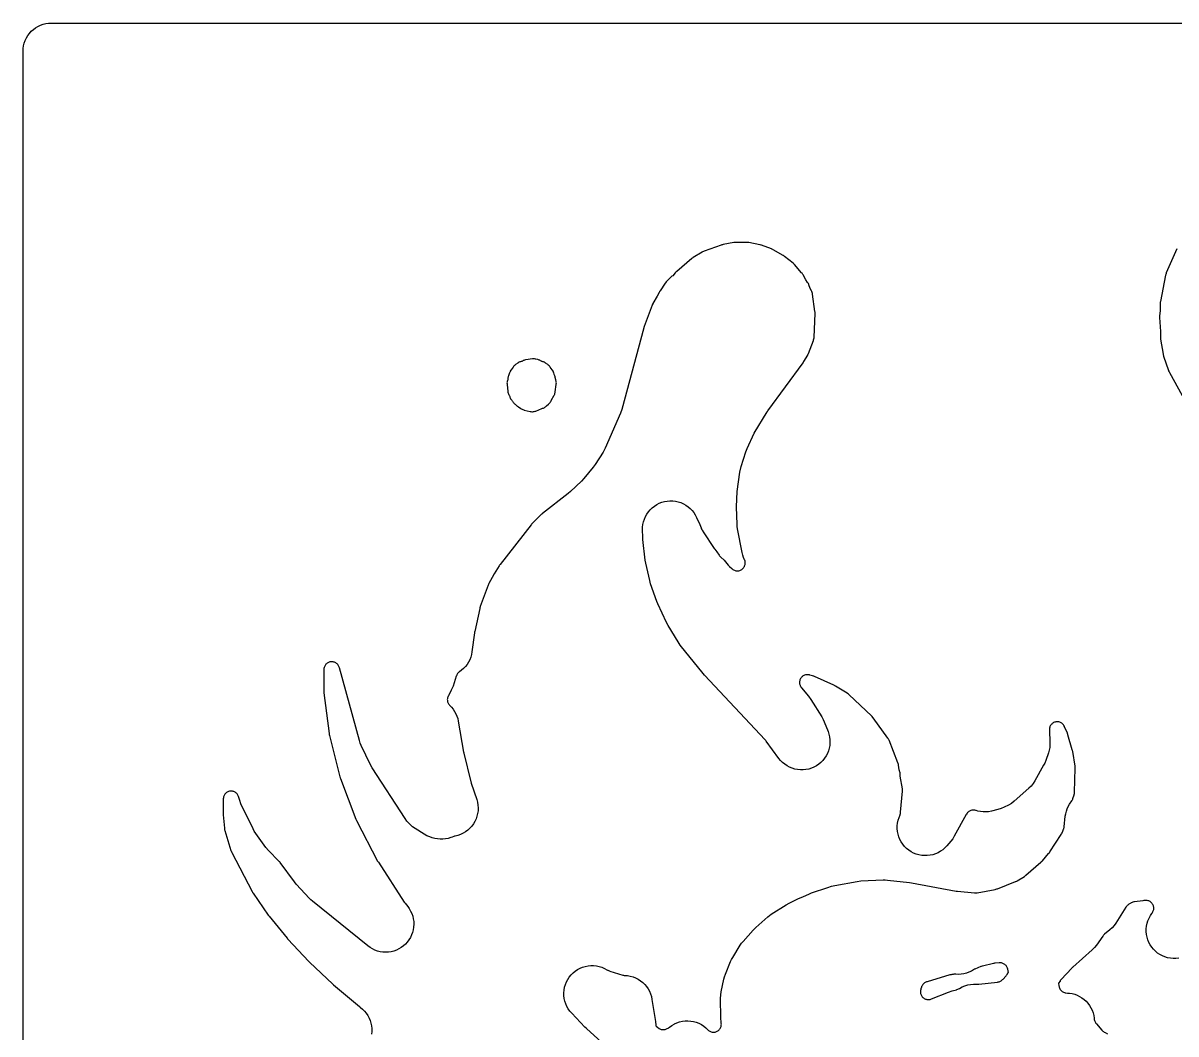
# Model space of a CAD drawing. Header units: millimetres. Extents: x 0 to 300, y 0 to 300.
# Drawn here: x -0.2 to 149.8, y 168.6 to 300.2 of the extents above; entities that cross this region are included whole.
import ezdxf

# ---------------------------------------------------------------- set-up
doc = ezdxf.new("R2010")
doc.units = ezdxf.units.MM
doc.layers.add('CUT', color=7, linetype='CONTINUOUS')

msp = doc.modelspace()

# ---------------------------------------------------------------- linework, layer by layer
at = {"layer": 'CUT'}
for points in [[(-0.175, 3.5), (-0.175, 296.4986), (-0.1573, 296.8588), (-0.1044, 297.2156), (-0.0168, 297.5654), (0.1047, 297.905), (0.2589, 298.231), (0.4443, 298.5404), (0.6592, 298.83), (0.9014, 299.0972), (1.1686, 299.3394), (1.4583, 299.5543), (1.7676, 299.7397), (2.0936, 299.8939), (2.4332, 300.0154), (2.783, 300.103), (3.1398, 300.1559), (3.5, 300.1736), (296.1703, 300.175)], [(76.0601, 166.6518), (73.1199, 169.2922), (72.918, 169.488), (71.2111, 171.2749), (70.9721, 171.5514), (70.7617, 171.8503), (70.5821, 172.1686), (70.435, 172.5032), (70.3218, 172.8507), (70.2438, 173.2078), (70.2015, 173.5708), (70.1956, 173.9363), (70.226, 174.3005), (70.2924, 174.6599), (70.3942, 175.011), (70.5303, 175.3502), (70.6995, 175.6742), (70.9, 175.9797), (71.1299, 176.2639), (71.3868, 176.5238), (71.6683, 176.7569), (71.9716, 176.9609), (72.2936, 177.1338), (72.6313, 177.2738), (72.9811, 177.3796), (73.3397, 177.4501), (73.7036, 177.4846), (74.0691, 177.4829), (74.4326, 177.4448), (74.7905, 177.3708), (75.1393, 177.2616), (75.4756, 177.1183), (75.7959, 176.9424), (75.8537, 176.9068), (75.9075, 176.8752), (76.0079, 176.8249), (76.1123, 176.7836), (76.1716, 176.7645), (77.8865, 176.2539), (77.947, 176.2374), (78.0576, 176.2148), (78.1471, 176.2046), (78.1751, 176.2014), (78.1997, 176.1997), (78.1997, 176.1992), (78.4818, 176.178), (78.8416, 176.1146), (79.1934, 176.0158), (79.5337, 175.8825), (79.859, 175.7161), (80.1662, 175.5183), (80.4523, 175.2908), (80.7143, 175.0361), (80.9497, 174.7567), (81.1563, 174.4552), (81.3318, 174.1347), (81.4747, 173.7984), (81.5835, 173.4495), (81.657, 173.0916), (82.1052, 170.1853), (82.1251, 170.0566), (82.1327, 170.0139), (82.1437, 169.9434), (82.1734, 169.7136), (82.1738, 169.7061), (82.1744, 169.7057), (82.1861, 169.6153), (82.1869, 169.5874), (82.3956, 169.4512), (82.5955, 169.3064), (82.6787, 169.2583), (82.7712, 169.2165), (82.8674, 169.1842), (82.9663, 169.1615), (83.067, 169.1487), (83.1685, 169.146), (83.2697, 169.1533), (83.3697, 169.1707), (83.4675, 169.1979), (83.5621, 169.2347), (83.6526, 169.2807), (83.7598, 169.3493), (83.8164, 169.3918), (83.9387, 169.4884), (84.2308, 169.6969), (84.5419, 169.876), (84.5714, 169.8911), (84.9053, 170.0416), (85.2526, 170.1582), (85.6097, 170.2395), (85.9731, 170.285), (86.3393, 170.294), (86.7045, 170.2666), (87.0652, 170.2029), (87.4178, 170.1036), (87.7587, 169.9698), (88.0847, 169.8026), (88.3923, 169.6039), (88.6787, 169.3755), (88.9409, 169.1197), (88.9502, 169.1096), (89.0251, 169.0433), (89.1061, 168.9846), (89.1924, 168.9341), (89.2832, 168.8923), (89.3777, 168.8596), (89.475, 168.8363), (89.574, 168.8225), (89.6739, 168.8186), (89.7737, 168.8244), (89.8725, 168.8399), (89.9693, 168.865), (90.0632, 168.8995), (90.1533, 168.9429), (90.2386, 168.995), (90.3185, 169.0551), (90.3922, 169.1228), (90.4588, 169.1973), (90.5179, 169.278), (90.5688, 169.3641), (90.611, 169.4547), (90.6442, 169.5491), (90.668, 169.6462), (90.6821, 169.7452), (90.6866, 169.8451), (90.6813, 169.9449), (90.6537, 170.1255), (90.6119, 170.6461), (90.5883, 173.2652), (90.6057, 173.6554), (90.6062, 173.66), (90.6066, 173.6635), (90.6068, 173.6649), (90.6069, 173.6659), (90.6658, 174.0498), (91.0114, 175.7044), (91.0956, 176.0316), (91.2094, 176.3496), (91.8885, 178.0025), (92.0149, 178.2775), (92.1635, 178.5411), (93.1513, 180.1358), (93.3197, 180.3844), (93.5078, 180.6184), (94.8066, 182.1052), (95.1522, 182.4514), (96.7227, 183.8276), (96.9418, 184.0052), (97.1738, 184.1655), (99.1243, 185.4048), (99.4975, 185.6126), (100.6519, 186.1699), (101.3935, 186.497), (102.0536, 186.7881), (102.2391, 186.8699), (102.4018, 186.9417), (104.5459, 187.6584), (105.0144, 187.8096), (105.4627, 187.9241), (108.3649, 188.4441), (108.8486, 188.498), (111.7291, 188.627), (112.0129, 188.6288), (112.2959, 188.6086), (115.1658, 188.2925), (115.4285, 188.254), (121.2393, 187.1848), (121.3115, 187.1731), (121.336, 187.1697), (121.4086, 187.1612), (123.6153, 186.9533), (123.6813, 186.9486), (123.8004, 186.9485), (123.9189, 186.9594), (123.9842, 186.9701), (126.3334, 187.409), (126.4, 187.4231), (126.5419, 187.4639), (126.6058, 187.4875), (128.9517, 188.4141), (129.0063, 188.437), (129.1214, 188.494), (129.1728, 188.5235), (130.1105, 189.0891), (130.1621, 189.1218), (130.2692, 189.1996), (130.3162, 189.2386), (132.2717, 190.9345), (132.3572, 191.0142), (132.3851, 191.042), (132.4649, 191.1275), (133.2726, 192.0566), (133.3459, 192.147), (133.3695, 192.1784), (133.4362, 192.2737), (134.9124, 194.5488), (134.9534, 194.6159), (135.0298, 194.7682), (135.0591, 194.8413), (135.2007, 195.224), (135.2277, 195.3043), (135.2705, 195.4827), (135.2828, 195.5666), (135.4422, 196.9323), (135.4955, 197.2602), (135.5783, 197.5819), (135.6898, 197.8949), (135.8291, 198.1965), (135.995, 198.4843), (136.2748, 198.9224), (136.3057, 198.9732), (136.3557, 199.068), (136.3975, 199.1667), (136.4173, 199.2228), (136.5723, 199.6945), (136.592, 199.7596), (136.6189, 199.879), (136.6344, 200.0004), (136.6381, 200.0683), (136.7342, 203.1675), (136.7347, 203.2362), (136.7249, 203.3848), (136.7155, 203.4528), (136.4056, 205.3475), (136.3859, 205.4479), (136.3783, 205.4816), (136.3525, 205.5807), (135.7879, 207.5055), (135.7565, 207.6015), (135.7449, 207.6336), (135.7078, 207.7276), (135.3472, 208.5641), (135.3177, 208.6284), (135.2559, 208.7397), (135.1982, 208.8231), (135.1325, 208.9004), (135.0594, 208.9707), (134.9797, 209.0335), (134.8941, 209.0881), (134.8036, 209.1339), (134.709, 209.1706), (134.6112, 209.1976), (134.5112, 209.2148), (134.41, 209.2221), (134.3086, 209.2192), (134.2079, 209.2063), (134.1091, 209.1835), (134.013, 209.1511), (133.9205, 209.1092), (133.8327, 209.0584), (133.7504, 208.9991), (133.6743, 208.9319), (133.6053, 208.8576), (133.544, 208.7767), (133.491, 208.6902), (133.4468, 208.5989), (133.412, 208.5036), (133.3867, 208.4053), (133.3713, 208.305), (133.3646, 208.1779), (133.3661, 208.1072), (133.438, 206.5583), (133.4378, 206.2131), (133.4052, 205.8694), (133.3406, 205.5303), (133.2443, 205.1988), (132.8902, 204.163), (132.7693, 203.8555), (132.6213, 203.56), (131.4885, 201.5316), (131.2643, 201.179), (131.0016, 200.854), (130.7036, 200.561), (128.7792, 198.8727), (128.4241, 198.5977), (128.0382, 198.3681), (127.5056, 198.0938), (127.1013, 197.9155), (126.6785, 197.7869), (125.8199, 197.5815), (125.4668, 197.515), (125.1089, 197.4833), (124.7496, 197.4868), (124.3924, 197.5253), (124.0407, 197.5985), (123.8395, 197.6614), (123.8387, 197.659), (123.8116, 197.6674), (123.6798, 197.7011), (123.5773, 197.7165), (123.4739, 197.7214), (123.3704, 197.7159), (123.268, 197.6998), (123.1678, 197.6735), (123.0708, 197.6372), (122.978, 197.5913), (122.8902, 197.5362), (122.8085, 197.4724), (122.7337, 197.4008), (122.6666, 197.3219), (122.5927, 197.2149), (122.5564, 197.1526), (120.9946, 194.3116), (120.7925, 193.9856), (120.5576, 193.6824), (120.0309, 193.0715), (119.7788, 192.8069), (119.5016, 192.5686), (119.2021, 192.359), (118.8833, 192.1803), (118.5483, 192.0341), (118.2005, 191.9218), (117.8432, 191.8447), (117.48, 191.8035), (117.1145, 191.7985), (116.7504, 191.8299), (116.3911, 191.8973), (116.0403, 192), (115.7015, 192.1371), (115.378, 192.3072), (115.0729, 192.5085), (114.7894, 192.7392), (114.5302, 192.9969), (114.2978, 193.2791), (114.0947, 193.5829), (113.9227, 193.9054), (113.7836, 194.2435), (113.6788, 194.5936), (113.6093, 194.9525), (113.5757, 195.3164), (113.5785, 195.6819), (113.6176, 196.0453), (113.6926, 196.4031), (113.8028, 196.7516), (113.9338, 197.1041), (113.9548, 197.1646), (113.9851, 197.2759), (114.0053, 197.3894), (114.0122, 197.4531), (114.2474, 200.1812), (114.2512, 200.2403), (114.2515, 200.347), (114.243, 200.4533), (114.2345, 200.5119), (113.9633, 202.1559), (113.9632, 202.3186), (113.9618, 202.381), (113.9518, 202.493), (113.9321, 202.6037), (113.9172, 202.6643), (113.8602, 202.8755), (113.84, 202.9435), (113.8283, 202.9743), (113.7284, 203.5796), (113.7145, 203.6519), (113.6725, 203.8056), (113.6477, 203.8749), (112.5067, 206.8139), (112.4838, 206.8693), (112.4363, 206.9664), (112.3809, 207.0592), (112.3469, 207.1086), (110.4525, 209.7446), (110.4104, 209.8002), (110.3107, 209.9136), (110.2609, 209.9625), (107.2698, 212.7585), (107.2168, 212.8056), (107.0948, 212.8987), (107.0355, 212.9374), (105.5449, 213.8566), (105.4525, 213.9095), (105.4208, 213.9263), (105.3253, 213.9732), (102.8173, 215.1067), (102.708, 215.1515), (102.6706, 215.1653), (102.5584, 215.2023), (102.2083, 215.3038), (102.1408, 215.3216), (102.0173, 215.3446), (101.9175, 215.3532), (101.8173, 215.3521), (101.7178, 215.3411), (101.6198, 215.3204), (101.5243, 215.2902), (101.4322, 215.2509), (101.3444, 215.2027), (101.2617, 215.1461), (101.185, 215.0817), (101.115, 215.0102), (101.0522, 214.9321), (100.9975, 214.8482), (100.9512, 214.7594), (100.9138, 214.6665), (100.8857, 214.5704), (100.8671, 214.472), (100.8583, 214.3722), (100.8592, 214.272), (100.87, 214.1725), (100.8904, 214.0744), (100.9204, 213.9788), (100.9596, 213.8867), (101.0076, 213.7988), (101.0783, 213.6949), (101.1217, 213.6403), (102.0391, 212.5419), (102.3342, 212.1349), (103.7666, 209.8449), (103.9398, 209.5359), (104.0824, 209.2116), (104.5686, 207.9434), (104.682, 207.5972), (104.7606, 207.2414), (104.8035, 206.8796), (104.8105, 206.5154), (104.7813, 206.1522), (104.7163, 205.7937), (104.6161, 205.4434), (104.4817, 205.1048), (104.3145, 204.7811), (104.116, 204.4756), (103.8883, 204.1912), (103.6335, 203.9308), (103.3542, 203.6968), (103.0531, 203.4917), (102.7332, 203.3174), (102.3976, 203.1757), (102.0496, 203.0678), (101.6926, 202.995), (101.3301, 202.9578), (100.9658, 202.9568), (100.6032, 202.9918), (100.2458, 203.0625), (99.8971, 203.1683), (99.5607, 203.3081), (99.2397, 203.4805), (98.9374, 203.6838), (98.6568, 203.9161), (98.4004, 204.175), (98.171, 204.4581), (96.5276, 206.7047), (96.4656, 206.7843), (96.4439, 206.8105), (96.3771, 206.8862), (88.4978, 215.2934), (88.3159, 215.5028), (85.3367, 219.2059), (85.0519, 219.6135), (83.7526, 221.7708), (83.565, 222.1246), (82.4251, 224.5901), (82.299, 224.8989), (81.4819, 227.1922), (81.3601, 227.6113), (80.8489, 229.8607), (80.7796, 230.273), (80.4836, 232.9621), (80.4633, 233.2514), (80.4343, 234.1967), (80.4409, 234.5573), (80.4829, 234.9154), (80.5597, 235.2678), (80.6707, 235.6109), (80.8148, 235.9415), (80.9907, 236.2564), (81.1965, 236.5525), (81.4304, 236.8271), (81.6901, 237.0774), (81.973, 237.301), (82.2765, 237.4958), (82.5976, 237.6599), (82.9333, 237.7918), (83.2803, 237.8901), (83.6352, 237.954), (83.9947, 237.9827), (84.3553, 237.9761), (84.7135, 237.9341), (85.0659, 237.8573), (85.409, 237.7463), (85.7396, 237.6022), (86.0545, 237.4263), (86.3506, 237.2205), (86.6251, 236.9866), (86.8754, 236.727), (87.0991, 236.444), (87.2939, 236.1405), (87.458, 235.8194), (87.8642, 234.9182), (88.0382, 234.4717), (88.069, 234.3986), (88.1487, 234.2465), (88.1913, 234.1796), (88.4243, 233.835), (89.6706, 231.8882), (89.7332, 231.7973), (89.7553, 231.7674), (89.8237, 231.6809), (90.1061, 231.347), (90.4146, 230.8907), (90.4586, 230.8292), (90.5641, 230.7041), (90.6173, 230.6504), (91.0305, 230.2545), (91.5733, 229.613), (91.6462, 229.5324), (91.6716, 229.506), (91.7496, 229.4303), (92.0431, 229.1635), (92.0965, 229.1173), (92.1986, 229.0415), (92.2856, 228.9894), (92.3773, 228.9463), (92.4729, 228.9124), (92.5713, 228.8881), (92.6716, 228.8737), (92.7729, 228.8694), (92.8741, 228.875), (92.9743, 228.8907), (93.0724, 228.9163), (93.1675, 228.9514), (93.2586, 228.9958), (93.345, 229.0489), (93.4256, 229.1104), (93.4997, 229.1796), (93.5666, 229.2557), (93.6256, 229.3382), (93.6762, 229.426), (93.7178, 229.5185), (93.7501, 229.6146), (93.7726, 229.7134), (93.7853, 229.814), (93.788, 229.9153), (93.7806, 230.0164), (93.7632, 230.1163), (93.729, 230.2388), (93.7051, 230.3053), (93.5873, 230.608), (93.4824, 230.918), (93.4055, 231.2361), (92.8015, 234.3319), (92.7566, 234.6234), (92.7353, 234.9176), (92.6613, 237.2195), (92.7333, 239.1965), (93.1015, 241.7159), (93.1016, 241.7163), (93.1061, 241.7349), (93.28, 242.447), (93.8654, 244.3575), (94.0358, 244.8065), (94.9358, 246.7788), (96.6404, 249.562), (96.6752, 249.6187), (96.7184, 249.6894), (96.7223, 249.6956), (101.3258, 255.9635), (101.375, 256.0341), (101.3909, 256.0584), (101.4363, 256.1315), (101.9186, 256.9546), (101.9469, 257.0053), (102.0013, 257.1185), (102.0233, 257.1722), (102.668, 258.8493), (102.6938, 258.9222), (102.7294, 259.0568), (102.7501, 259.1945), (102.7554, 259.2717), (102.8815, 262.3517), (102.8827, 262.4167), (102.8756, 262.5574), (102.8679, 262.622), (102.5462, 264.8752), (102.5327, 264.954), (102.4965, 265.0932), (102.4449, 265.2276), (102.4101, 265.2995), (102.2528, 265.6025), (102.0805, 266.0797), (102.056, 266.143), (102.0037, 266.2535), (101.9412, 266.3585), (101.9024, 266.4142), (101.6587, 266.7468), (101.3282, 267.3832), (101.2875, 267.4563), (101.1858, 267.6061), (101.1329, 267.6709), (100.2167, 268.7283), (100.174, 268.7754), (100.075, 268.871), (100.0264, 268.912), (98.9213, 269.8025), (98.8765, 269.8372), (98.7751, 269.9064), (98.7265, 269.9355), (97.4373, 270.6721), (97.3861, 270.7), (97.2718, 270.7535), (97.2176, 270.7749), (95.9216, 271.256), (95.8658, 271.2754), (95.7426, 271.3098), (95.6848, 271.3222), (94.2447, 271.5984), (94.1782, 271.6096), (94.0327, 271.6234), (93.9653, 271.625), (92.5815, 271.625), (92.5151, 271.6235), (92.3721, 271.6101), (92.3066, 271.5993), (90.9105, 271.336), (90.8542, 271.3242), (90.7342, 271.2913), (90.6798, 271.2728), (88.4419, 270.4614), (88.3791, 270.437), (88.2473, 270.3745), (88.1887, 270.3414), (87.0383, 269.6565), (86.9872, 269.6246), (86.8813, 269.5487), (86.8347, 269.5107), (84.8711, 267.8363), (84.7836, 267.7561), (84.7551, 267.728), (84.6735, 267.6418), (84.3514, 267.2759), (84.2541, 267.2129), (84.1484, 267.1273), (84.0936, 267.0752), (83.556, 266.5359), (83.5096, 266.4871), (83.4168, 266.3745), (83.3777, 266.3196), (82.7119, 265.3349), (82.6515, 265.2386), (82.6323, 265.2055), (82.5786, 265.1053), (82.3421, 264.6251), (81.7861, 263.686), (81.7547, 263.6302), (81.6952, 263.5051), (81.6716, 263.4457), (80.6488, 260.6849), (80.6243, 260.6138), (80.6165, 260.5896), (80.5953, 260.5175), (77.7183, 249.8881), (77.5415, 249.3838), (75.5702, 244.8468), (75.4428, 244.5828), (75.2948, 244.3299), (74.2553, 242.7062), (74.0093, 242.3662), (72.7977, 240.8793), (72.4798, 240.5362), (71.0493, 239.1773), (70.7586, 238.9286), (67.3952, 236.3418), (67.3054, 236.2676), (67.276, 236.2415), (67.1917, 236.1612), (66.0861, 235.0325), (66.0234, 234.9648), (66.0029, 234.9414), (65.9441, 234.8704), (61.9049, 229.7091), (61.8531, 229.6392), (61.8362, 229.6151), (61.7881, 229.5426), (61.1298, 228.4909), (61.0994, 228.4404), (61.0895, 228.4232), (61.0609, 228.3716), (60.4508, 227.2234), (60.4024, 227.1246), (60.3872, 227.0907), (60.3454, 226.9889), (59.3236, 224.2402), (59.2866, 224.1289), (59.2755, 224.091), (59.2464, 223.9773), (58.5918, 220.9762), (58.5784, 220.9081), (58.5744, 220.885), (58.5639, 220.8165), (58.2337, 218.3167), (58.1711, 217.9711), (58.0758, 217.633), (57.9487, 217.3056), (57.7908, 216.9918), (57.6038, 216.6945), (57.3892, 216.4164), (57.149, 216.16), (56.8855, 215.9278), (56.601, 215.7218), (56.5774, 215.7063), (56.5004, 215.6447), (56.4297, 215.5759), (56.366, 215.5006), (56.3099, 215.4195), (56.2618, 215.3334), (56.2122, 215.2201), (56.1892, 215.1553), (55.7703, 213.8748), (55.6647, 213.592), (55.5362, 213.3187), (55.1632, 212.6031), (55.1318, 212.539), (55.0841, 212.4199), (55.0559, 212.3215), (55.0375, 212.2209), (55.0294, 212.1189), (55.0314, 212.0166), (55.0437, 211.915), (55.0661, 211.8152), (55.0984, 211.7181), (55.1402, 211.6247), (55.1911, 211.5359), (55.2507, 211.4527), (55.3183, 211.3759), (55.3382, 211.3574), (55.5769, 211.1138), (55.792, 210.8491), (55.9816, 210.5655), (56.1442, 210.2656), (56.2782, 209.9519), (56.3826, 209.6272), (56.4564, 209.2942), (57.1552, 205.2633), (57.1659, 205.2076), (57.1698, 205.1889), (57.1823, 205.1336), (58.0994, 201.3842), (58.1165, 201.32), (58.1227, 201.2985), (58.1423, 201.235), (58.8477, 199.1047), (58.9459, 198.7497), (59.0079, 198.3866), (59.0334, 198.0191), (59.0219, 197.6509), (58.9736, 197.2857), (58.889, 196.9272), (58.7689, 196.5789), (58.6146, 196.2445), (58.4275, 195.9271), (58.2096, 195.6301), (57.9631, 195.3564), (57.6904, 195.1087), (57.3943, 194.8896), (57.0778, 194.7012), (56.744, 194.5454), (56.3962, 194.4239), (56.0381, 194.3378), (55.974, 194.3257), (55.8768, 194.2972), (55.6689, 194.2132), (55.6679, 194.2158), (55.4861, 194.1419), (55.1504, 194.0415), (54.8066, 193.9735), (54.4578, 193.9385), (54.1074, 193.9369), (53.7583, 193.9688), (53.4139, 194.0337), (53.0773, 194.1311), (52.7635, 194.2384), (52.3763, 194.3959), (52.0095, 194.5963), (50.8407, 195.3243), (50.4993, 195.5648), (50.1875, 195.8425), (50.0153, 196.0144), (49.7532, 196.3054), (49.5236, 196.6227), (45.259, 203.2301), (45.0338, 203.6322), (43.8235, 206.1528), (43.6942, 206.4562), (43.5926, 206.7699), (40.99, 216.2414), (40.9697, 216.3087), (40.9243, 216.4269), (40.8789, 216.5171), (40.8249, 216.6024), (40.7627, 216.682), (40.693, 216.755), (40.6165, 216.8208), (40.5338, 216.8787), (40.4458, 216.9281), (40.3533, 216.9687), (40.2573, 216.9999), (40.1587, 217.0215), (40.0584, 217.0332), (39.9575, 217.0351), (39.8569, 217.0269), (39.7575, 217.0089), (39.6605, 216.9811), (39.5666, 216.9439), (39.4769, 216.8976), (39.3922, 216.8427), (39.3133, 216.7797), (39.241, 216.7093), (39.176, 216.632), (39.119, 216.5487), (39.0704, 216.4602), (39.0308, 216.3674), (39.0006, 216.271), (38.98, 216.1722), (38.9666, 216.0463), (38.9643, 215.976), (38.9435, 213.236), (38.9464, 213.1242), (38.9486, 213.0866), (38.9591, 212.9752), (39.634, 207.6881), (39.6501, 207.5872), (39.6565, 207.5534), (39.6787, 207.4537), (41.0581, 202.0497), (41.0843, 201.958), (41.094, 201.9273), (41.1255, 201.8373), (43.1399, 196.56), (43.1761, 196.4727), (43.1892, 196.4436), (43.2303, 196.3584), (45.9589, 191.0969), (45.9987, 191.0248), (46.0127, 191.0007), (46.0559, 190.9306), (49.4256, 185.7597), (49.4699, 185.695), (49.4854, 185.6735), (49.5328, 185.611), (49.87, 185.1871), (50.0788, 184.8965), (50.2584, 184.587), (50.407, 184.2615), (50.5233, 183.923), (50.6061, 183.5749), (50.6547, 183.2204), (50.6685, 182.8628), (50.6475, 182.5056), (50.5919, 182.1521), (50.5022, 181.8057), (50.3792, 181.4697), (50.224, 181.1472), (50.0383, 180.8414), (49.8237, 180.555), (49.5823, 180.2909), (49.3163, 180.0515), (49.0283, 179.8391), (48.721, 179.6558), (48.3974, 179.5031), (48.0604, 179.3827), (47.7133, 179.2957), (47.3594, 179.2428), (47.002, 179.2245), (46.6446, 179.2411), (46.2905, 179.2924), (45.943, 179.3779), (45.6055, 179.4968), (45.2811, 179.6479), (44.973, 179.8299), (44.6841, 180.041), (37.4937, 185.8507), (37.2886, 186.0294), (37.0973, 186.2227), (35.3732, 188.0991), (35.1237, 188.4015), (33.2901, 190.8827), (33.2184, 190.973), (33.1932, 191.0026), (33.1155, 191.0876), (31.7601, 192.4711), (31.4197, 192.8723), (30.1009, 194.6742), (29.9104, 194.9618), (29.7477, 195.2661), (28.1819, 198.558), (28.014, 198.975), (27.9146, 199.3479), (27.9119, 199.3473), (27.9058, 199.3743), (27.8701, 199.5016), (27.8335, 199.5955), (27.7879, 199.6853), (27.7336, 199.7701), (27.6712, 199.8492), (27.6014, 199.9218), (27.5247, 199.9872), (27.442, 200.0447), (27.354, 200.0937), (27.2616, 200.1339), (27.1658, 200.1648), (27.0673, 200.1861), (26.9672, 200.1976), (26.8665, 200.1992), (26.7661, 200.1908), (26.667, 200.1726), (26.5702, 200.1448), (26.4766, 200.1075), (26.3871, 200.0613), (26.3026, 200.0064), (26.224, 199.9435), (26.1519, 199.8731), (26.087, 199.796), (26.0301, 199.7129), (25.9817, 199.6246), (25.9421, 199.5319), (25.9119, 199.4358), (25.8913, 199.3372), (25.8778, 199.2116), (25.8754, 199.1414), (25.8592, 197.2913), (25.8605, 197.2114), (25.8615, 197.1845), (25.8666, 197.1047), (26.0172, 195.3848), (26.0257, 195.3108), (26.0564, 195.1525), (26.0763, 195.0807), (26.874, 192.4712), (26.8944, 192.4095), (26.9476, 192.2793), (26.9762, 192.221), (29.6277, 187.1165), (29.6792, 187.0245), (29.6976, 186.994), (29.7548, 186.9055), (31.7326, 184.0511), (31.7727, 183.9958), (31.7866, 183.9774), (31.8288, 183.9238), (34.205, 181.0334), (34.2382, 180.9942), (34.2497, 180.9812), (34.2841, 180.943), (37.0106, 178.0157), (37.0479, 177.9769), (37.0607, 177.964), (37.0992, 177.9265), (40.142, 175.0565), (40.1755, 175.0257), (40.187, 175.0155), (40.2213, 174.9857), (43.5911, 172.1389), (43.6438, 172.0962), (43.6619, 172.0821), (43.7292, 172.0319), (44.0054, 171.8045), (44.2582, 171.5512), (44.4851, 171.2746), (44.6841, 170.9772), (44.8532, 170.6619), (44.9908, 170.3316), (45.0956, 169.9895), (45.1667, 169.6389), (45.2034, 169.2829), (45.2053, 168.9252), (45.1723, 168.5689)], [(149.932, 270.7847), (148.5811, 267.6586), (148.553, 267.5886), (148.5044, 267.4325), (148.4878, 267.3589), (147.8083, 263.9328), (147.796, 263.8618), (147.7813, 263.7063), (147.78, 263.6342), (147.7855, 262.8329), (147.7754, 262.7825), (147.7669, 262.7135), (147.703, 262.071), (147.6986, 262.015), (147.6961, 261.8934), (147.6983, 261.8372), (147.8047, 260.0306), (147.8098, 259.2836), (147.8113, 259.2266), (147.8221, 259.1035), (147.8304, 259.047), (148.165, 257.0636), (148.1758, 257.007), (148.2064, 256.8861), (148.2238, 256.8313), (148.8657, 254.95), (148.8883, 254.8884), (148.9463, 254.7589), (148.9772, 254.701), (150.6654, 251.7037)], [(150.1945, 178.4348), (149.8338, 178.398), (149.4711, 178.3969), (149.1102, 178.4315), (148.7543, 178.5016), (148.4072, 178.6063), (148.072, 178.7448), (147.7521, 178.9156), (147.4507, 179.1172), (147.1705, 179.3474), (146.9144, 179.6042), (146.6849, 179.8849), (146.4841, 180.1869), (146.3141, 180.5072), (146.1765, 180.8427), (146.0726, 181.1902), (146.0034, 181.5462), (145.9697, 181.9072), (145.9718, 182.2699), (146.0095, 182.6305), (146.0827, 182.9857), (146.1904, 183.332), (146.3318, 183.6659), (146.5054, 183.9843), (146.7095, 184.284), (146.7314, 184.313), (146.8019, 184.4169), (146.8495, 184.5041), (146.8883, 184.5954), (146.9181, 184.6901), (146.9385, 184.7873), (146.9494, 184.886), (146.9507, 184.9852), (146.9424, 185.0841), (146.9245, 185.1818), (146.8972, 185.2772), (146.8608, 185.3696), (146.8156, 185.458), (146.7621, 185.5416), (146.7006, 185.6196), (146.632, 185.6912), (146.5566, 185.7559), (146.4754, 185.8129), (146.389, 185.8618), (146.2983, 185.9021), (146.2041, 185.9334), (146.1073, 185.9555), (146.0088, 185.968), (145.9096, 185.9709), (145.8105, 185.9641), (145.6716, 185.941), (145.5423, 185.9218), (144.445, 185.7789), (144.3716, 185.7674), (144.2393, 185.7358), (144.1373, 185.6997), (144.0149, 185.6411), (143.9497, 185.6033), (143.7238, 185.4641), (143.6693, 185.4288), (143.5758, 185.3587), (143.5066, 185.2962), (143.4434, 185.2277), (143.3723, 185.1349), (143.3364, 185.0808), (142.0323, 183.0127), (141.8023, 182.6883), (141.5386, 182.3906), (141.2442, 182.1232), (140.5591, 181.5653), (140.51, 181.5235), (140.427, 181.4423), (140.3516, 181.354), (140.3132, 181.3022), (139.508, 180.164), (139.2453, 179.8344), (138.9465, 179.537), (136.4166, 177.2931), (136.3564, 177.237), (136.3365, 177.2175), (136.2791, 177.1584), (134.9081, 175.6752), (134.8622, 175.623), (134.7866, 175.5233), (134.7515, 175.4661), (134.554, 175.1771), (134.6113, 174.8657), (134.6251, 174.7621), (134.6478, 174.665), (134.68, 174.5706), (134.7211, 174.4797), (134.7709, 174.3933), (134.829, 174.3122), (134.8946, 174.2371), (134.9672, 174.1688), (135.0462, 174.1078), (135.1307, 174.0549), (135.22, 174.0104), (135.3132, 173.9749), (135.4094, 173.9486), (135.5077, 173.9318), (135.7278, 173.9161), (135.7278, 173.9153), (135.971, 173.8981), (136.3179, 173.8399), (136.6576, 173.7488), (136.987, 173.6257), (137.3031, 173.4716), (137.6031, 173.288), (137.8841, 173.0766), (138.1437, 172.8393), (138.3794, 172.5783), (138.589, 172.2959), (138.7707, 171.9948), (138.9228, 171.6777), (139.0439, 171.3476), (139.1329, 171.0073), (139.1889, 170.6601), (139.2117, 170.4579), (139.2331, 170.3584), (139.2643, 170.2615), (139.3049, 170.1682), (139.3673, 170.0568), (139.3828, 170.0335), (139.4125, 169.9931), (139.4279, 169.9733), (139.4806, 169.9088), (140.1878, 169.087), (140.2349, 169.0349), (140.3264, 168.9477), (140.4058, 168.8856), (140.491, 168.8317), (140.6216, 168.7661), (140.9433, 168.5837)]]:
    msp.add_lwpolyline(points, dxfattribs=at)
for points in [[(63.544, 250.8846), (63.6213, 250.776), (63.6916, 250.6963), (63.7897, 250.6059), (63.8479, 250.5602), (63.9086, 250.515), (63.9168, 250.506), (63.9706, 250.4507), (64.0751, 250.3592), (64.1658, 250.2958), (64.2876, 250.229), (64.3004, 250.2233), (64.586, 250.0106), (64.6456, 249.9685), (64.7584, 249.9013), (64.8533, 249.8572), (64.9774, 249.8143), (65.048, 249.7959), (65.8139, 249.6164), (65.886, 249.6015), (66.0176, 249.5847), (66.1232, 249.5823), (66.2286, 249.5908), (66.3325, 249.6101), (66.4597, 249.6477), (66.5285, 249.674), (67.3338, 250.0058), (67.3417, 250.0076), (67.4095, 250.0248), (67.529, 250.0648), (67.6207, 250.1059), (67.7079, 250.1557), (67.8106, 250.2287), (67.8504, 250.2617), (67.8915, 250.2908), (67.9529, 250.3427), (68.2027, 250.5663), (68.2359, 250.5977), (68.2544, 250.6146), (68.3348, 250.6985), (68.3926, 250.771), (68.4566, 250.8681), (68.4884, 250.9243), (68.5556, 251.0497), (68.9278, 251.715), (68.9596, 251.775), (69.0088, 251.8869), (69.0394, 251.9793), (69.0665, 252.0985), (69.0769, 252.1656), (69.2027, 253.1379), (69.2102, 253.21), (69.2137, 253.3403), (69.2059, 253.444), (69.183, 253.5724), (69.1649, 253.6425), (69.1367, 253.7413), (69.0828, 254.0536), (69.0683, 254.1261), (69.0322, 254.2541), (68.9931, 254.3526), (68.9439, 254.4466), (68.9284, 254.4698), (68.8823, 254.631), (68.8639, 254.6905), (68.8238, 254.7951), (68.7847, 254.8755), (68.727, 254.9715), (68.6916, 255.0227), (68.4176, 255.4), (68.3696, 255.4625), (68.274, 255.5674), (68.1674, 255.6611), (68.104, 255.7081), (67.8041, 255.9179), (67.7482, 255.955), (67.6432, 256.0146), (67.5553, 256.054), (67.441, 256.0929), (67.3761, 256.1099), (67.3062, 256.1265), (67.2642, 256.1596), (67.1661, 256.2264), (67.0833, 256.2721), (66.9966, 256.3101), (66.8839, 256.3474), (66.8201, 256.3637), (66.5472, 256.4268), (66.4853, 256.4397), (66.3724, 256.4554), (66.2816, 256.4599), (66.1677, 256.4554), (66.1048, 256.4487), (65.2586, 256.3394), (65.1899, 256.3288), (65.068, 256.3008), (64.9735, 256.2691), (64.8825, 256.2283), (64.7959, 256.1789), (64.7352, 256.1359), (64.6306, 256.1105), (64.5665, 256.0934), (64.4537, 256.0546), (64.367, 256.0155), (64.2633, 255.9565), (64.2081, 255.9198), (63.9054, 255.7081), (63.8421, 255.6611), (63.7355, 255.5674), (63.6399, 255.4625), (63.5918, 255.4), (63.3187, 255.0238), (63.283, 254.9724), (63.2251, 254.8758), (63.1858, 254.7949), (63.1457, 254.6897), (63.1273, 254.6299), (63.0528, 254.3673), (62.9991, 254.2661), (62.9631, 254.1799), (62.9351, 254.0907), (62.9153, 253.9994), (62.9011, 253.8831), (62.8978, 253.8214), (62.8401, 253.618), (62.8228, 253.5506), (62.8005, 253.4274), (62.7924, 253.3278), (62.7945, 253.2026), (62.8007, 253.1333), (62.907, 252.2085), (62.9169, 252.138), (62.9442, 252.0127), (62.9758, 251.9156), (63.0274, 251.7983), (63.0608, 251.7354), (63.1516, 251.5748), (63.1844, 251.4728), (63.2099, 251.4002), (63.2663, 251.2735), (63.3219, 251.178), (63.4042, 251.0664), (63.4548, 251.0083), (63.499, 250.9603), (63.5059, 250.9481)], [(126.3015, 177.7932), (126.2472, 177.7876), (126.1304, 177.7688), (126.0771, 177.757), (124.6647, 177.4163), (124.6123, 177.4026), (124.5008, 177.3666), (124.4503, 177.347), (123.6818, 177.0323), (123.6173, 177.004), (123.4819, 176.9322), (123.226, 176.7792), (122.9075, 176.6282), (122.5761, 176.5083), (122.2347, 176.4208), (121.8864, 176.3664), (121.5346, 176.3456), (121.1824, 176.3586), (121.175, 176.3592), (121.0433, 176.3639), (120.9176, 176.356), (120.8483, 176.3465), (120.6715, 176.3178), (120.569, 176.2979), (120.5346, 176.2901), (120.4335, 176.2637), (117.4619, 175.388), (117.397, 175.3671), (117.283, 175.3213), (117.1961, 175.2763), (117.114, 175.2231), (117.0372, 175.1624), (116.9666, 175.0945), (116.9029, 175.0203), (116.8465, 174.9402), (116.7981, 174.8552), (116.7478, 174.7432), (116.7244, 174.6791), (116.6476, 174.4522), (116.6267, 174.3849), (116.5981, 174.2611), (116.5851, 174.1607), (116.5822, 174.0595), (116.5893, 173.9585), (116.6064, 173.8588), (116.6332, 173.7611), (116.6696, 173.6667), (116.7151, 173.5762), (116.7694, 173.4908), (116.8318, 173.4111), (116.9018, 173.338), (116.9788, 173.2722), (117.0618, 173.2143), (117.1502, 173.1649), (117.243, 173.1245), (117.3394, 173.0935), (117.4384, 173.0721), (117.5389, 173.0607), (117.6402, 173.0593), (117.741, 173.0679), (117.8406, 173.0864), (117.9625, 173.1219), (118.0286, 173.1466), (120.2586, 174.0433), (120.6995, 174.1889), (121.2728, 174.3389), (121.34, 174.3583), (121.4581, 174.402), (121.5484, 174.4459), (121.6724, 174.522), (122.0111, 174.7063), (122.3673, 174.854), (122.737, 174.9637), (123.1161, 175.0339), (123.5005, 175.0641), (123.8859, 175.0539), (123.9979, 175.045), (124.1248, 175.0475), (124.195, 175.0542), (126.6195, 175.344), (126.6912, 175.3544), (126.8185, 175.383), (126.9172, 175.416), (127.012, 175.4588), (127.1019, 175.5111), (127.1861, 175.5722), (127.2833, 175.6593), (127.3335, 175.7116), (127.6829, 176.0951), (127.7294, 176.1488), (127.8056, 176.2513), (127.8154, 176.2677), (128.0169, 176.5695), (128.0366, 176.5934), (127.9912, 176.8096), (127.9559, 177.0307), (127.9298, 177.1292), (127.8942, 177.2245), (127.8492, 177.3159), (127.7953, 177.4024), (127.7331, 177.483), (127.6632, 177.5571), (127.5862, 177.6238), (127.503, 177.6825), (127.4144, 177.7327), (127.3212, 177.7738), (127.2243, 177.8054), (127.1248, 177.8272), (127.0237, 177.839), (126.8959, 177.8411), (126.8251, 177.8369)]]:
    msp.add_lwpolyline(points, close=True, dxfattribs=at)

doc.saveas('drawing.dxf')
